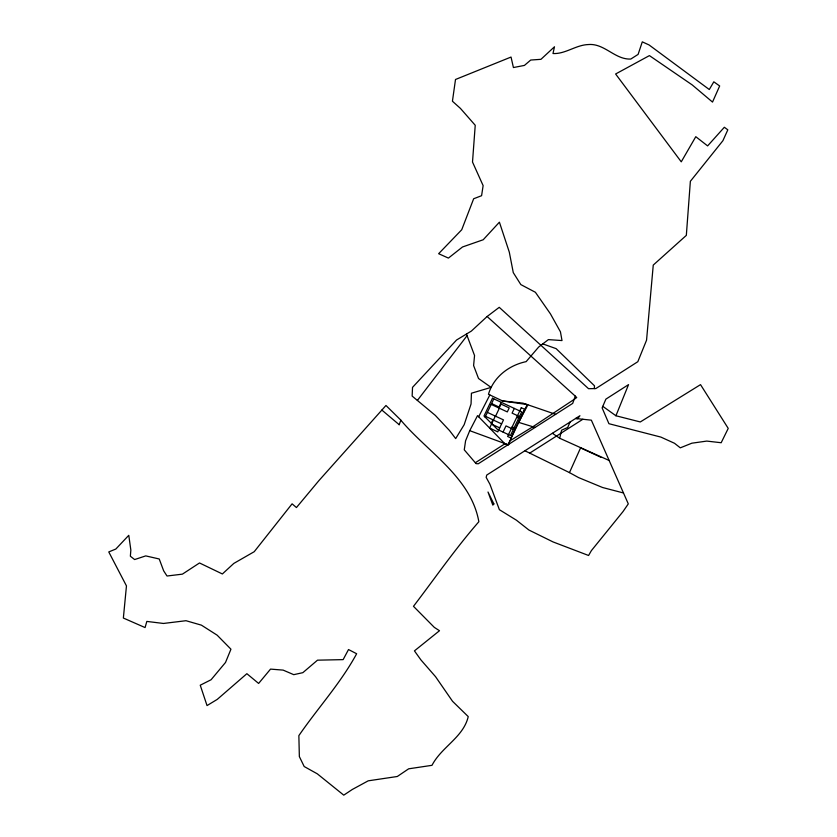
<?xml version="1.0" encoding="UTF-8"?>
<svg xmlns="http://www.w3.org/2000/svg" width="837" height="837" viewBox="0 0 837 837"><rect width="100%" height="100%" fill="white"/><g stroke="black" fill="none" stroke-linecap="round" stroke-linejoin="round"><path stroke-width="1.26" d="M487.113 316.512L499.239 307.325L588.547 388.692L594.27 388.598L594.5 385.815L556.145 348.652L542.784 343.892L538.63 347.073L526.138 361.636C508.927 365.235 493.516 377.058 488.463 394.279L502.535 400.954L527.195 404.574L508.069 444.729L469.735 430.678L465.581 440.796L464.263 449.835L476.086 463.625L478.272 463.771L572.707 403.403L575.26 396.11L487.113 316.512L471.367 331.075L456.583 340L412.526 387.353L412.149 396.079L435.303 415.382L449.479 430.5L455.684 438.598L464.179 424.683L471.053 403.968L471.44 393.212L491.089 387.395L478.534 378.512L473.606 365.56L474.548 355.516L466.46 334.036M609.315 460.57L559.691 438.253L561.596 430.197L567.695 427.487L570.081 422.015L579.926 415.717L577.687 418.688L575.636 418.479L591.361 420.174L628.294 503.884L623.021 511.564L591.393 550.61L588.578 555.486L553.069 541.937L528.921 530.041L516.387 520.175L499.386 509.691L489.927 484.267L486.161 477.362L486.736 475.06L570.081 422.015M399.165 424.736L400.881 420.164L385.962 405.474L318.897 480.626L296.444 507.557L292.092 503.832L254.239 551.688L233.805 563.427L222.37 573.962L199.509 562.966L182.403 574.151L167.013 576.013L163.665 570.844L159.229 558.98L145.743 555.894L134.621 559.555L130.363 556.218L130.844 550.076L128.783 535.314L115.841 549.03L108.768 551.939L126.46 585.91L123.363 618.041L145.073 627.572L146.831 621.42L163.456 623.46L186.002 620.709L201.424 625.155L217.149 635.178L230.949 649.198L225.519 662.454L211.091 679.738L200.242 685.21L207.032 705.581L217.254 699.387L246.873 673.691L258.623 683.442L270.529 669.108L283.147 670.113L293.745 674.664L302.848 672.666L317.495 660.173L343.139 659.629L348.516 649.543L356.646 653.739C340.669 683.191 317.778 708.092 298.861 735.618L299.353 756.585L304.187 766.525L317.307 773.827L343.756 795.15L352.346 789.448L368.217 780.827L397.293 776.495L408.665 768.816L431.997 765.321C441.465 746.939 463.426 737.303 468.239 716.598L452.555 701.312L435.554 676.694L420.938 659.933L414.441 650.872L439.498 630.721L434.33 627.394L413.478 606.323C435.073 578.032 455.391 548.601 478.858 521.723C470.875 477.216 427.948 452.419 400.85 420.205M615.927 415.759L628.545 384.622L605.894 399.123L602.127 407.901L608.928 423.7L660.885 437.092L674.496 443.275L680.303 447.837L691.864 443.191L706.773 441.089L721.18 442.731L728.232 428.398L700.527 384.633L640.305 421.953L615.927 415.759L602.797 406.343M623.492 492.972L602.588 487.511L578.503 477.55L569.474 472.612L580.575 447.889L600.861 457.253M485.125 417.129L493.83 398.851M491.277 423.25L492.92 419.797L485.502 416.334M501.248 402.315L498.998 407.023L491.581 403.56M495.326 416.094L489.624 428.063L497.795 431.882L503.508 419.902L487.385 412.379M499.134 408.1L501.028 404.114L509.21 407.922L507.306 411.919L491.183 404.397M495.556 416.198L499.365 408.215M503.058 432.07L505.998 425.897L513.395 429.35M514.326 408.414L512.087 413.122L519.484 416.575M478.67 416.784L489.844 394.938M469.735 430.678L477.54 415.623L504.91 443.798L508.509 444.865L509.932 440.827L532.939 426.703L574.119 399.416L576.714 397.523L575.26 396.11M555.653 414.325L527.875 404.805L518.71 422.392L535.293 427.487M417.381 400.442L467.098 335.637M542.784 343.892L548.392 339.613L562.004 340.565L560.445 331.829L550.422 313.844L535.398 292.28L520.844 284.601L513.28 272.632L509.294 252.115L499.407 222.182L483.2 239.759L462.505 246.978L448.423 258.089L438.64 253.705L461.731 229.746L473.658 198.756L481.589 195.701L483.127 185.626L472.507 162.033L475.228 125.278L460.423 108.391L452.43 101.225L455.506 79.484L511.041 57.052L513.416 67.546L524.433 65.412L530.721 60.044L540.953 59.322L554.481 46.778L552.995 53.526C565.299 54.206 575.814 44.989 588.306 44.549C604.45 43.085 614.923 59.804 630.784 59.05L638.097 54.405L642.293 41.85L649.093 44.968L709.284 89.517L713.815 81.817L719.663 85.97L712.517 102.072L692.22 84.924L649.418 55.608L615.613 73.991L681.255 161.823L695.788 136.693L707.621 145.9L724.34 127.266L727.813 129.819L722.917 140.689L690.368 181.305L686.33 235.375L653.258 265.078L646.551 340.178L637.825 361.699L595.829 388.567L594.27 388.598M475.406 462.694L504.91 443.798M525.134 450.892L529.716 453.12L582.876 419.253M502.535 400.954L522.884 403.12L527.875 404.805M552.472 433.325L559.691 438.253M516.732 417.297L520.007 418.814M512.171 426.88L515.446 428.398M493.422 420.08L501.604 423.899M491.528 424.077L499.699 427.885M529.716 453.12L569.474 472.612M381.871 410.067L399.197 424.704M492.48 398.224L484.006 416.01L497.565 429.517L510.455 435.522L521.723 411.867L492.48 398.224M521.305 407.713L507.609 436.454L510.884 437.981L524.569 409.241L521.305 407.713M493.872 503.937L492.836 505.129L487.992 492.01L493.872 503.937"/></g></svg>
